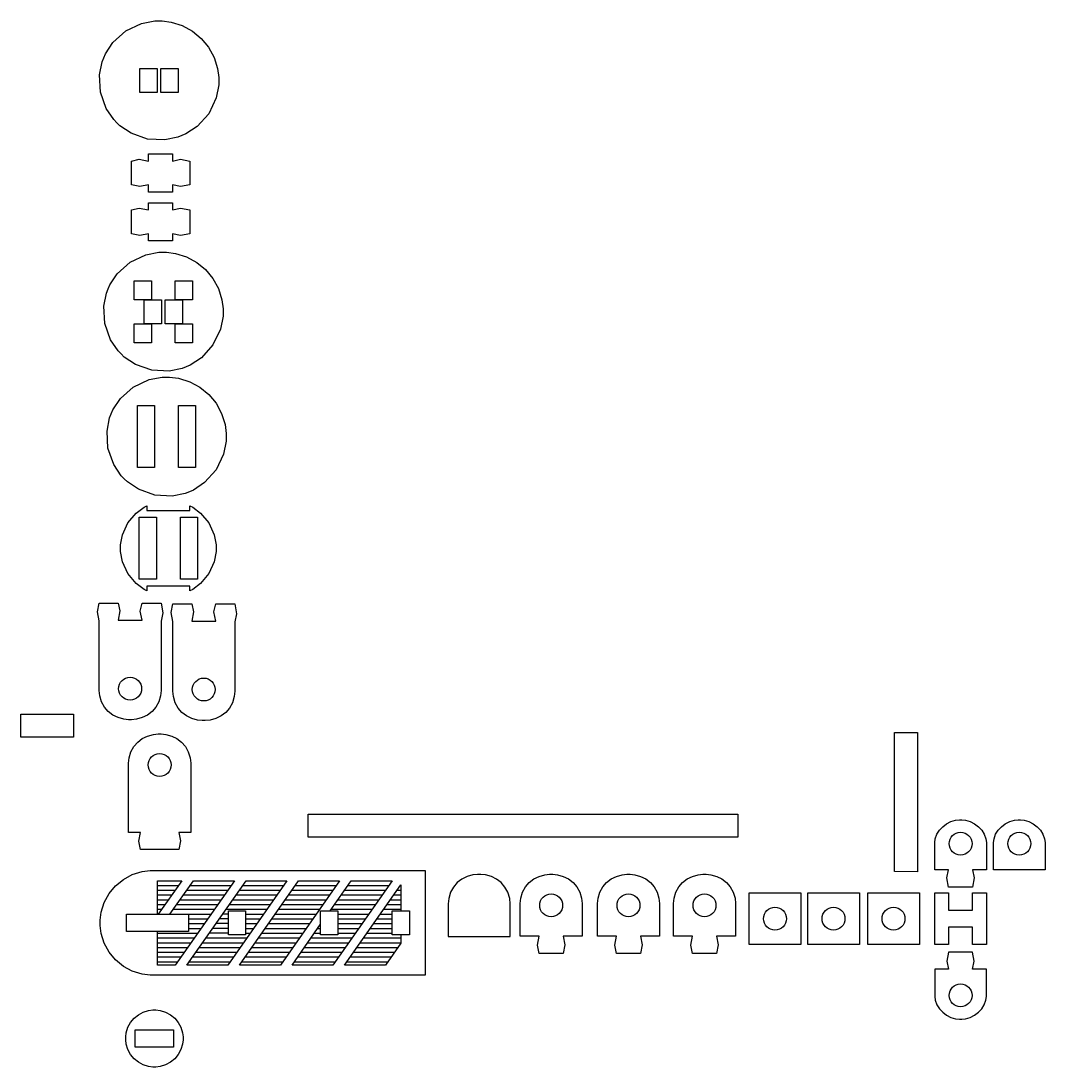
# Model space of a CAD drawing. Extents: x -158 to 1119, y 475 to 1777.
# Drawn here: x -128.2 to 50.6, y 914.5 to 1097.2 of the extents above; entities that cross this region are included whole.
import ezdxf

# ---------------------------------------------------------------- set-up
doc = ezdxf.new("R2010")
doc.units = 0
doc.header["$MEASUREMENT"] = 0

msp = doc.modelspace()

# ---------------------------------------------------------------- linework, layer by layer
at = {"color": 1}
for p, q in [((-104.38, 946.26), (-100.72, 946.26)), ((-98.69, 946.26), (-91.55, 946.26)), ((-89.51, 946.26), (-82.37, 946.26)), ((-80.33, 946.26), (-73.19, 946.26)), ((-71.15, 946.26), (-64.01, 946.26)), ((-61.97, 946.26), (-61.89, 946.26)), ((-104.38, 945.43), (-101.31, 945.43)), ((-104.38, 944.6), (-101.89, 944.6)), ((-99.85, 944.6), (-92.71, 944.6)), ((-99.27, 945.43), (-92.13, 945.43)), ((-90.68, 944.6), (-83.54, 944.6)), ((-90.09, 945.43), (-82.95, 945.43)), ((-81.5, 944.6), (-74.36, 944.6)), ((-80.91, 945.43), (-73.77, 945.43)), ((-72.32, 944.6), (-65.18, 944.6)), ((-71.74, 945.43), (-64.6, 945.43)), ((-63.14, 944.6), (-61.89, 944.6)), ((-62.56, 945.43), (-61.89, 945.43)), ((-104.38, 943.76), (-102.48, 943.76)), ((-104.38, 942.93), (-103.06, 942.93)), ((-101.02, 942.93), (-93.88, 942.93)), ((-100.44, 943.76), (-93.3, 943.76)), ((-91.85, 942.93), (-84.7, 942.93)), ((-91.26, 943.76), (-84.12, 943.76)), ((-82.67, 942.93), (-75.53, 942.93)), ((-82.08, 943.76), (-74.94, 943.76)), ((-73.49, 942.93), (-66.35, 942.93)), ((-72.91, 943.76), (-65.77, 943.76)), ((-64.31, 942.93), (-61.89, 942.93)), ((-63.73, 943.76), (-61.89, 943.76)), ((-104.38, 942.1), (-103.65, 942.1)), ((-101.61, 942.1), (-94.47, 942.1)), ((-98.96, 941.26), (-95.05, 941.26)), ((-92.43, 942.1), (-85.29, 942.1)), ((-83.83, 941.26), (-76.69, 941.26)), ((-83.25, 942.1), (-76.11, 942.1)), ((-74.07, 942.1), (-66.93, 942.1)), ((-72.91, 941.26), (-67.52, 941.26)), ((-65.48, 941.26), (-63.39, 941.26)), ((-64.9, 942.1), (-61.89, 942.1)), ((-98.96, 940.43), (-95.64, 940.43)), ((-98.96, 939.6), (-96.22, 939.6)), ((-85.01, 939.6), (-77.86, 939.6)), ((-84.42, 940.43), (-77.28, 940.43)), ((-72.91, 940.43), (-68.1, 940.43)), ((-72.91, 939.6), (-68.69, 939.6)), ((-66.65, 939.6), (-63.39, 939.6)), ((-66.07, 940.43), (-63.39, 940.43)), ((-104.38, 937.93), (-97.39, 937.93)), ((-104.38, 937.1), (-97.97, 937.1)), ((-98.96, 938.76), (-96.8, 938.76)), ((-95.94, 937.1), (-88.79, 937.1)), ((-86.76, 937.1), (-79.62, 937.1)), ((-86.17, 937.93), (-79.03, 937.93)), ((-85.59, 938.76), (-78.45, 938.76)), ((-77.58, 937.1), (-70.44, 937.1)), ((-76.99, 937.93), (-75.91, 937.93)), ((-76.41, 938.76), (-75.91, 938.76)), ((-72.91, 938.76), (-69.27, 938.76)), ((-72.91, 937.93), (-69.85, 937.93)), ((-68.4, 937.1), (-61.89, 937.1)), ((-67.82, 937.93), (-63.39, 937.93)), ((-67.23, 938.76), (-63.39, 938.76)), ((-104.38, 936.27), (-98.56, 936.27)), ((-104.38, 935.43), (-99.14, 935.43)), ((-97.1, 935.43), (-89.96, 935.43)), ((-96.52, 936.27), (-89.38, 936.27)), ((-87.93, 935.43), (-80.78, 935.43)), ((-87.34, 936.27), (-80.2, 936.27)), ((-78.75, 935.43), (-71.61, 935.43)), ((-78.16, 936.27), (-71.02, 936.27)), ((-69.57, 935.43), (-62.43, 935.43)), ((-68.99, 936.27), (-61.89, 936.27)), ((-104.38, 934.6), (-99.72, 934.6)), ((-104.38, 933.77), (-100.31, 933.77)), ((-98.27, 933.77), (-91.13, 933.77)), ((-97.69, 934.6), (-90.55, 934.6)), ((-89.09, 933.77), (-81.95, 933.77)), ((-88.51, 934.6), (-81.37, 934.6)), ((-79.92, 933.77), (-72.78, 933.77)), ((-79.33, 934.6), (-72.19, 934.6)), ((-70.74, 933.77), (-63.6, 933.77)), ((-70.15, 934.6), (-63.01, 934.6)), ((-104.38, 932.93), (-100.89, 932.93)), ((-98.86, 932.93), (-91.72, 932.93)), ((-89.68, 932.93), (-82.54, 932.93)), ((-80.5, 932.93), (-73.36, 932.93)), ((-71.32, 932.93), (-64.18, 932.93))]:
    msp.add_line(p, q, dxfattribs=at)
at = {"color": 1, "linetype": 'Continuous'}
for p, q in [((-92.02, 941.26), (-93.01, 941.26)), ((-89.02, 941.26), (-85.87, 941.26)), ((-92.02, 939.6), (-94.18, 939.6)), ((-92.02, 940.43), (-93.6, 940.43)), ((-89.02, 940.43), (-86.46, 940.43)), ((-89.02, 939.6), (-87.04, 939.6)), ((-92.02, 937.93), (-95.35, 937.93)), ((-92.02, 938.76), (-94.77, 938.76)), ((-89.02, 938.76), (-87.63, 938.76)), ((-89.02, 937.93), (-88.21, 937.93))]:
    msp.add_line(p, q, dxfattribs=at)
at = {"color": 0}
for points in [[(-103.59, 1097.22), (-102.02, 1097.01), (-100.06, 1096.4), (-98.29, 1095.44), (-96.74, 1094.17), (-95.47, 1092.63), (-94.51, 1090.86), (-93.9, 1088.91), (-93.69, 1087.33), (-93.69, 1086.81), (-93.69, 1086.04), (-94.15, 1083.76), (-95.44, 1081.02), (-97.48, 1078.78), (-99.42, 1077.48), (-100.12, 1077.19), (-100.83, 1076.9), (-103.13, 1076.44), (-106.15, 1076.6), (-109.01, 1077.61), (-110.95, 1078.91), (-111.49, 1079.45), (-112.03, 1079.99), (-113.33, 1081.93), (-114.35, 1084.78), (-114.5, 1087.79), (-114.05, 1090.09), (-113.75, 1090.79), (-113.46, 1091.5), (-112.16, 1093.44), (-109.91, 1095.46), (-107.18, 1096.76), (-104.88, 1097.22), (-104.12, 1097.22)], [(-104.45, 1088.89), (-104.45, 1084.73), (-107.46, 1084.73), (-107.46, 1088.89)], [(-100.78, 1088.89), (-100.78, 1084.73), (-103.78, 1084.73), (-103.78, 1088.89)], [(-100.38, 1073.05), (-98.77, 1072.75), (-98.77, 1068.59), (-100.38, 1068.29), (-101.78, 1068.59), (-101.78, 1067.34), (-105.95, 1067.34), (-105.95, 1068.59), (-107.5, 1068.29), (-108.95, 1068.59), (-108.95, 1072.75), (-107.57, 1073.05), (-105.95, 1072.75), (-105.95, 1074), (-101.78, 1074), (-101.78, 1072.75)], [(-100.38, 1064.51), (-98.77, 1064.21), (-98.77, 1060.04), (-100.38, 1059.74), (-101.78, 1060.04), (-101.78, 1058.8), (-105.95, 1058.8), (-105.95, 1060.04), (-107.5, 1059.74), (-108.95, 1060.04), (-108.95, 1064.21), (-107.57, 1064.51), (-105.95, 1064.21), (-105.95, 1065.46), (-101.78, 1065.46), (-101.78, 1064.21)], [(-102.84, 1056.84), (-101.26, 1056.62), (-99.31, 1056.02), (-97.54, 1055.06), (-95.99, 1053.79), (-94.72, 1052.25), (-93.76, 1050.48), (-93.15, 1048.52), (-92.94, 1046.95), (-92.94, 1046.42), (-92.94, 1045.66), (-93.39, 1043.37), (-94.7, 1040.64), (-96.72, 1038.4), (-98.67, 1037.1), (-99.37, 1036.81), (-100.08, 1036.52), (-102.38, 1036.06), (-105.4, 1036.22), (-108.25, 1037.23), (-110.2, 1038.53), (-110.74, 1039.07), (-111.28, 1039.61), (-112.58, 1041.55), (-113.59, 1044.4), (-113.75, 1047.41), (-113.29, 1049.71), (-113, 1050.41), (-112.71, 1051.11), (-111.41, 1053.05), (-109.16, 1055.08), (-106.43, 1056.38), (-104.13, 1056.84), (-103.36, 1056.84)], [(-105.45, 1051.84), (-105.45, 1048.51), (-108.45, 1048.51), (-108.45, 1051.84)], [(-98.28, 1051.84), (-98.28, 1048.51), (-101.28, 1048.51), (-101.28, 1051.84)], [(-103.7, 1048.51), (-103.7, 1044.34), (-106.7, 1044.34), (-106.7, 1048.51)], [(-100.03, 1048.51), (-100.03, 1044.34), (-103.03, 1044.34), (-103.03, 1048.51)], [(-105.45, 1044.34), (-105.45, 1041.01), (-108.45, 1041.01), (-108.45, 1044.34)], [(-98.28, 1044.34), (-98.28, 1041.01), (-101.28, 1041.01), (-101.28, 1044.34)], [(-102.29, 1035.04), (-100.71, 1034.83), (-98.76, 1034.22), (-96.98, 1033.26), (-95.44, 1031.99), (-94.17, 1030.45), (-93.2, 1028.68), (-92.6, 1026.73), (-92.38, 1025.15), (-92.38, 1024.63), (-92.38, 1023.86), (-92.84, 1021.58), (-94.14, 1018.84), (-96.17, 1016.6), (-98.12, 1015.3), (-98.82, 1015.01), (-99.53, 1014.72), (-101.82, 1014.26), (-104.85, 1014.42), (-107.7, 1015.43), (-109.65, 1016.73), (-110.19, 1017.27), (-110.73, 1017.81), (-112.03, 1019.75), (-113.04, 1022.6), (-113.2, 1025.61), (-112.74, 1027.91), (-112.45, 1028.61), (-112.16, 1029.32), (-110.86, 1031.26), (-108.61, 1033.28), (-105.87, 1034.58), (-103.58, 1035.04), (-102.81, 1035.04)], [(-104.9, 1030.04), (-104.9, 1019.22), (-107.9, 1019.22), (-107.9, 1030.04)], [(-97.73, 1030.04), (-97.73, 1019.22), (-100.73, 1019.22), (-100.73, 1030.04)], [(-98.23, 1012.32), (-96.86, 1011.28), (-95.41, 1009.56), (-94.48, 1007.47), (-94.14, 1005.72), (-94.14, 1005.13), (-94.14, 1004.55), (-94.48, 1002.79), (-95.41, 1000.71), (-96.86, 998.98), (-98.23, 997.95), (-98.73, 997.69), (-98.73, 998.53), (-106.24, 998.53), (-106.24, 997.69), (-106.74, 997.95), (-108.11, 998.98), (-109.55, 1000.71), (-110.5, 1002.79), (-110.83, 1004.55), (-110.83, 1005.13), (-110.83, 1005.72), (-110.5, 1007.47), (-109.55, 1009.56), (-108.11, 1011.28), (-106.74, 1012.32), (-106.24, 1012.57), (-106.24, 1011.73), (-98.73, 1011.73), (-98.73, 1012.57)], [(-104.57, 1010.55), (-104.57, 999.72), (-107.57, 999.72), (-107.57, 1010.55)], [(-97.4, 1010.55), (-97.4, 999.72), (-100.4, 999.72), (-100.4, 1010.55)], [(-103.76, 980.32), (-103.87, 979.4), (-104.18, 978.31), (-104.68, 977.39), (-105.34, 976.61), (-106.14, 976), (-107.07, 975.56), (-108.08, 975.29), (-108.9, 975.2), (-109.17, 975.2), (-109.44, 975.2), (-110.26, 975.29), (-111.28, 975.56), (-112.2, 976), (-113, 976.61), (-113.66, 977.39), (-114.16, 978.31), (-114.47, 979.4), (-114.58, 980.32), (-114.58, 980.62), (-114.58, 992.49), (-114.88, 994.05), (-114.58, 995.56), (-111.25, 995.56), (-110.95, 994.2), (-111.25, 992.56), (-107.09, 992.56), (-107.39, 994.17), (-107.09, 995.56), (-103.76, 995.56), (-103.46, 993.85), (-103.76, 992.43), (-103.76, 980.62)], [(-90.89, 980.17), (-91, 979.25), (-91.32, 978.16), (-91.82, 977.24), (-92.48, 976.46), (-93.28, 975.85), (-94.2, 975.41), (-95.22, 975.14), (-96.04, 975.05), (-96.31, 975.05), (-96.58, 975.05), (-97.4, 975.14), (-98.42, 975.41), (-99.34, 975.85), (-100.14, 976.46), (-100.8, 977.24), (-101.3, 978.16), (-101.61, 979.25), (-101.72, 980.17), (-101.72, 980.47), (-101.72, 992.34), (-102.02, 993.9), (-101.72, 995.41), (-98.39, 995.41), (-98.09, 994.05), (-98.39, 992.41), (-94.23, 992.41), (-94.53, 994.02), (-94.23, 995.41), (-90.89, 995.41), (-90.6, 993.7), (-90.89, 992.28), (-90.89, 980.47)], [(-119.08, 976.15), (-119.08, 972.15), (-128.23, 972.15), (-128.23, 976.15)], [(-100.38, 954.05), (-100.68, 952.52), (-107.36, 952.52), (-107.66, 953.99), (-107.36, 955.52), (-109.44, 955.52), (-109.44, 967.3), (-109.44, 967.6), (-109.33, 968.52), (-109.02, 969.6), (-108.52, 970.52), (-107.85, 971.3), (-107.05, 971.91), (-106.13, 972.35), (-105.11, 972.62), (-104.29, 972.71), (-104.02, 972.71), (-103.74, 972.71), (-102.93, 972.62), (-101.91, 972.35), (-100.99, 971.91), (-100.19, 971.3), (-99.52, 970.52), (-99.02, 969.6), (-98.71, 968.52), (-98.59, 967.6), (-98.59, 967.3), (-98.59, 955.52), (-100.68, 955.52)], [(28.31, 972.97), (28.31, 948.66), (24.31, 948.67), (24.31, 972.98)], [(-3.09, 958.72), (-3.09, 954.72), (-78.09, 954.72), (-78.09, 958.72)], [(36.04, 957.73), (36.67, 957.65), (37.5, 957.4), (38.26, 957.02), (38.94, 956.51), (39.51, 955.89), (39.94, 955.19), (40.23, 954.4), (40.33, 953.78), (40.33, 953.56), (40.33, 948.98), (37.91, 948.98), (38.21, 947.61), (37.91, 945.99), (33.74, 945.99), (33.44, 947.61), (33.74, 948.98), (31.32, 948.98), (31.32, 953.56), (31.32, 953.78), (31.41, 954.4), (31.7, 955.19), (32.13, 955.89), (32.7, 956.51), (33.38, 957.02), (34.14, 957.4), (34.96, 957.65), (35.61, 957.73), (35.82, 957.73)], [(46.28, 957.73), (46.93, 957.65), (47.75, 957.4), (48.51, 957.02), (49.19, 956.51), (49.76, 955.89), (50.2, 955.19), (50.48, 954.4), (50.58, 953.78), (50.58, 953.56), (50.58, 948.98), (49.45, 948.98), (46.07, 948.98), (42.69, 948.98), (41.57, 948.98), (41.57, 953.56), (41.57, 953.78), (41.66, 954.4), (41.94, 955.19), (42.38, 955.89), (42.95, 956.51), (43.63, 957.02), (44.4, 957.4), (45.21, 957.65), (45.86, 957.73), (46.07, 957.73)], [(-105.68, 930.57), (-107.07, 930.75), (-108.79, 931.29), (-110.35, 932.13), (-111.71, 933.25), (-112.83, 934.61), (-113.68, 936.16), (-114.21, 937.88), (-114.4, 939.27), (-114.4, 939.72), (-114.4, 940.19), (-114.21, 941.57), (-113.68, 943.29), (-112.83, 944.85), (-111.71, 946.2), (-110.35, 947.32), (-108.79, 948.17), (-107.07, 948.7), (-105.68, 948.89), (-105.22, 948.89), (-57.63, 948.89), (-57.63, 930.57), (-105.22, 930.57)], [(-33.27, 935.91), (-33.57, 934.38), (-37.74, 934.38), (-38.04, 935.85), (-37.74, 937.38), (-41.08, 937.38), (-41.08, 942.79), (-41.08, 943.1), (-40.97, 944.02), (-40.65, 945.09), (-40.15, 946.02), (-39.49, 946.79), (-38.69, 947.4), (-37.77, 947.85), (-36.75, 948.11), (-35.93, 948.21), (-35.66, 948.21), (-35.38, 948.21), (-34.56, 948.11), (-33.55, 947.85), (-32.62, 947.4), (-31.82, 946.79), (-31.16, 946.02), (-30.66, 945.09), (-30.34, 944.02), (-30.23, 943.1), (-30.23, 942.79), (-30.23, 937.38), (-33.57, 937.38)], [(-19.77, 935.91), (-20.07, 934.38), (-24.24, 934.38), (-24.54, 935.85), (-24.24, 937.38), (-27.58, 937.38), (-27.58, 942.79), (-27.58, 943.1), (-27.47, 944.02), (-27.15, 945.09), (-26.65, 946.02), (-25.99, 946.79), (-25.19, 947.4), (-24.27, 947.85), (-23.25, 948.11), (-22.43, 948.21), (-22.16, 948.21), (-21.88, 948.21), (-21.06, 948.11), (-20.04, 947.85), (-19.12, 947.4), (-18.32, 946.79), (-17.66, 946.02), (-17.16, 945.09), (-16.84, 944.02), (-16.73, 943.1), (-16.73, 942.79), (-16.73, 937.38), (-20.07, 937.38)], [(-6.49, 935.91), (-6.79, 934.38), (-10.96, 934.38), (-11.26, 935.85), (-10.96, 937.38), (-14.3, 937.38), (-14.3, 942.79), (-14.3, 943.1), (-14.19, 944.02), (-13.87, 945.09), (-13.37, 946.02), (-12.71, 946.79), (-11.91, 947.4), (-10.99, 947.85), (-9.97, 948.11), (-9.15, 948.21), (-8.88, 948.21), (-8.6, 948.21), (-7.78, 948.11), (-6.76, 947.85), (-5.84, 947.4), (-5.04, 946.79), (-4.38, 946.02), (-3.88, 945.09), (-3.56, 944.02), (-3.45, 943.1), (-3.45, 942.79), (-3.45, 937.38), (-6.79, 937.38)], [(7.93, 944.96), (7.93, 935.96), (-1.08, 935.96), (-1.08, 944.96)], [(18.15, 944.96), (18.15, 935.96), (9.14, 935.96), (9.14, 944.96)], [(28.63, 944.96), (28.63, 935.96), (19.61, 935.96), (19.61, 944.96)], [(33.74, 944.96), (33.74, 941.96), (37.91, 941.96), (37.91, 944.96), (40.33, 944.96), (40.33, 935.96), (37.91, 935.96), (37.91, 938.96), (33.74, 938.96), (33.74, 935.96), (31.32, 935.96), (31.32, 944.96)], [(-98.96, 941.22), (-98.96, 938.23), (-109.8, 938.23), (-109.8, 941.22)], [(-89.02, 941.81), (-89.02, 937.64), (-92.02, 937.64), (-92.02, 941.81)], [(-72.91, 941.81), (-72.91, 937.64), (-75.91, 937.64), (-75.91, 941.81)], [(-60.39, 941.81), (-60.39, 937.64), (-63.39, 937.64), (-63.39, 941.81)], [(36.04, 922.9), (36.67, 922.98), (37.5, 923.22), (38.26, 923.61), (38.94, 924.12), (39.51, 924.73), (39.94, 925.44), (40.23, 926.22), (40.33, 926.85), (40.33, 927.06), (40.33, 931.64), (37.91, 931.64), (38.21, 933.02), (37.91, 934.64), (33.74, 934.64), (33.44, 933.02), (33.74, 931.64), (31.32, 931.64), (31.32, 927.06), (31.32, 926.85), (31.41, 926.22), (31.7, 925.44), (32.13, 924.73), (32.7, 924.12), (33.38, 923.61), (34.14, 923.22), (34.96, 922.98), (35.61, 922.9), (35.82, 922.9)], [(-104.68, 924.54), (-103.92, 924.44), (-102.98, 924.15), (-102.13, 923.69), (-101.39, 923.08), (-100.78, 922.34), (-100.32, 921.49), (-100.03, 920.55), (-99.92, 919.8), (-99.92, 919.54), (-99.92, 919.29), (-100.03, 918.54), (-100.32, 917.6), (-100.78, 916.75), (-101.39, 916.01), (-102.13, 915.4), (-102.98, 914.94), (-103.92, 914.65), (-104.68, 914.55), (-104.93, 914.55), (-105.18, 914.55), (-105.94, 914.65), (-106.88, 914.94), (-107.73, 915.4), (-108.47, 916.01), (-109.08, 916.75), (-109.54, 917.6), (-109.83, 918.54), (-109.94, 919.29), (-109.94, 919.54), (-109.94, 919.8), (-109.83, 920.55), (-109.54, 921.49), (-109.08, 922.34), (-108.47, 923.08), (-107.73, 923.69), (-106.88, 924.15), (-105.94, 924.44), (-105.18, 924.54), (-104.93, 924.54)], [(-101.59, 921.04), (-101.59, 918.04), (-108.27, 918.04), (-108.27, 921.04)]]:
    msp.add_lwpolyline(points, close=True, dxfattribs=at)
at = {"linetype": 'Continuous'}
msp.add_lwpolyline([(-53.64, 942.77), (-53.64, 937.35), (-50.3, 937.35), (-46.13, 937.35), (-42.79, 937.35), (-42.79, 942.77), (-42.79, 943.07), (-42.9, 943.99), (-43.22, 945.07), (-43.72, 945.99), (-44.38, 946.77), (-45.18, 947.38), (-46.1, 947.82), (-47.12, 948.09), (-47.94, 948.18), (-48.22, 948.18), (-48.49, 948.18), (-49.31, 948.09), (-50.33, 947.82), (-51.25, 947.38), (-52.05, 946.77), (-52.71, 945.99), (-53.21, 945.07), (-53.53, 943.99), (-53.64, 943.07)], close=True, dxfattribs=at)
at = {"color": 1}
for points in [[(-104.38, 941.22), (-104.38, 947.09), (-100.14, 947.09), (-104.26, 941.22)], [(-102.22, 941.22), (-98.1, 947.09), (-90.96, 947.09), (-101.3, 932.36), (-104.38, 932.36), (-104.38, 938.23)], [(-74.25, 941.85), (-70.57, 947.09), (-63.43, 947.09), (-73.76, 932.36), (-80.9, 932.36), (-75.91, 939.48)], [(-61.89, 937.64), (-61.89, 936.2), (-64.59, 932.36), (-71.73, 932.36), (-61.89, 946.38), (-61.89, 941.81)]]:
    msp.add_lwpolyline(points, dxfattribs=at)
for points in [[(-81.79, 947.09), (-92.12, 932.36), (-99.26, 932.36), (-88.93, 947.09)], [(-72.61, 947.09), (-82.94, 932.36), (-90.08, 932.36), (-79.75, 947.09)]]:
    msp.add_lwpolyline(points, close=True, dxfattribs=at)
at = {"linetype": 'Continuous'}
for centre in [(-109.17, 980.62), (-96.31, 980.47), (-104.02, 967.3), (35.82, 953.56), (46.07, 953.56), (-35.66, 942.79), (-22.16, 942.79), (-8.88, 942.79), (3.42, 940.46), (13.64, 940.46), (24.12, 940.46), (35.82, 927.06)]:
    msp.add_circle(centre, 2, dxfattribs=at)

doc.saveas('drawing.dxf')
